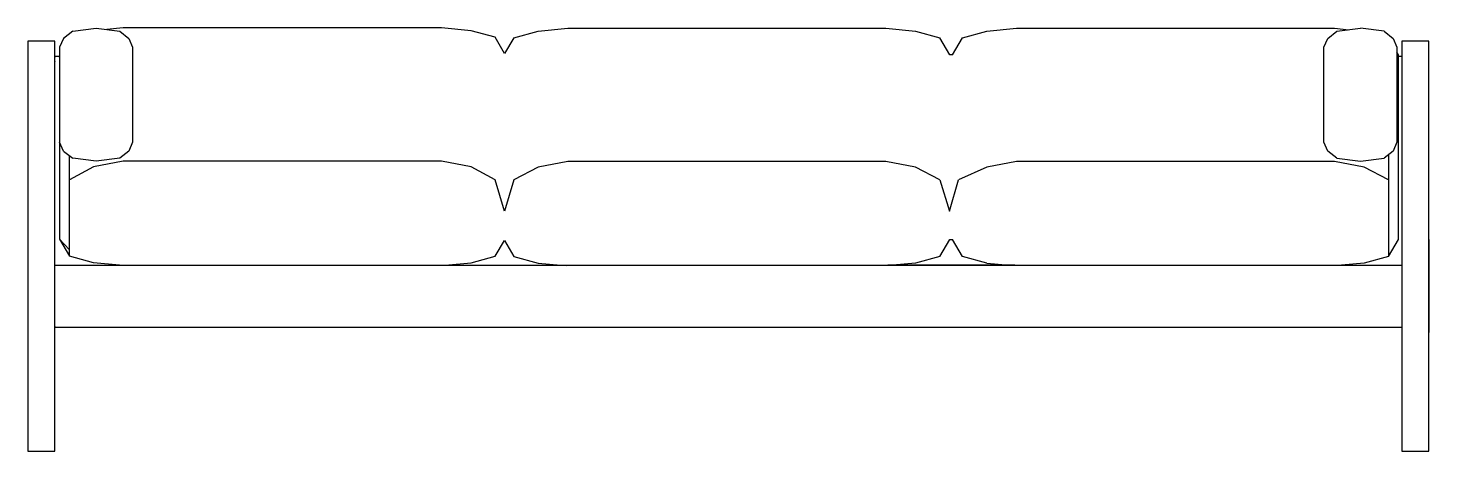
# Model space of a CAD drawing. Extents: x -1.15 to 1.15, y 0 to 0.7.
import ezdxf

# ---------------------------------------------------------------- set-up
doc = ezdxf.new("R2010")
doc.units = 0
doc.layers.get('0').update_dxf_attribs({"linetype": 'CONTINUOUS'})

msp = doc.modelspace()

# ---------------------------------------------------------------- linework, layer by layer
at = {"color": 7, "linetype": 'CONTINUOUS'}
for p, q in [((-1.0757, 0.6898), (-1.0909, 0.678)), ((-1.0757, 0.6898), (-1.0371, 0.6947)), ((-1.0371, 0.6947), (-0.9985, 0.6898)), ((-0.9929, 0.695), (-1.0198, 0.6924)), ((-0.9985, 0.6898), (-0.9838, 0.678)), ((-0.4705, 0.695), (-0.9929, 0.695)), ((-0.422, 0.6904), (-0.4705, 0.695)), ((-0.3826, 0.6797), (-0.422, 0.6904)), ((-0.3518, 0.6791), (-0.3119, 0.6898)), ((-0.3119, 0.6898), (-0.2633, 0.6947)), ((-0.2633, 0.6947), (0.2586, 0.6947)), ((0.2586, 0.6947), (0.3071, 0.6898)), ((0.3071, 0.6898), (0.347, 0.6791)), ((0.3843, 0.6791), (0.4242, 0.6898)), ((0.4242, 0.6898), (0.4727, 0.6947)), ((0.4727, 0.6947), (0.9946, 0.6947)), ((0.9834, 0.678), (0.9981, 0.6898)), ((0.9946, 0.6947), (1.018, 0.6921)), ((0.9981, 0.6898), (1.0371, 0.6947)), ((1.0757, 0.6898), (1.0371, 0.6947)), ((1.0757, 0.6898), (1.0904, 0.678)), ((-1.1047, 0.6731), (-1.149, 0.6731)), ((-1.149, 0.6731), (-1.149, 0)), ((-1.1047, 0.6722), (-1.1047, 0.6731)), ((-1.1047, 0), (-1.1047, 0.6731)), ((-1.0909, 0.678), (-1.0974, 0.6635)), ((-0.9838, 0.678), (-0.9773, 0.6635)), ((-0.3674, 0.6531), (-0.3826, 0.6797)), ((-0.3518, 0.6791), (-0.3674, 0.6531)), ((0.3635, 0.6511), (0.347, 0.6791)), ((0.3678, 0.6511), (0.3843, 0.6791)), ((0.9769, 0.6635), (0.9834, 0.678)), ((1.0904, 0.678), (1.0969, 0.6635)), ((1.149, 0.6731), (1.1047, 0.6731)), ((1.1047, 0.6731), (1.1047, 0)), ((1.149, 0.6722), (1.149, 0.6731)), ((1.149, 0), (1.149, 0.6731)), ((-1.1047, 0.6479), (-1.1047, 0.6482)), ((-1.0974, 0.6479), (-1.1047, 0.6479)), ((-1.1047, 0.6476), (-1.1047, 0.6473)), ((-1.0974, 0.6635), (-1.0974, 0.3482)), ((-1.0974, 0.6473), (-1.0974, 0.6479)), ((-0.9773, 0.6635), (-0.9773, 0.5072)), ((0.9769, 0.5072), (0.9769, 0.6635)), ((0.9769, 0.6508), (0.9769, 0.6514)), ((1.0969, 0.6635), (1.0969, 0.5072)), ((1.0995, 0.6511), (1.0969, 0.6554)), ((1.0969, 0.6508), (1.0969, 0.6511)), ((1.0995, 0.3477), (1.0995, 0.6511)), ((1.1047, 0.6482), (1.0995, 0.6482)), ((1.0995, 0.6473), (1.0995, 0.6479)), ((1.1047, 0.6479), (1.1047, 0.6482)), ((1.1047, 0.6476), (1.1047, 0.6473)), ((-1.1047, 0.6398), (-1.1047, 0.6395)), ((-1.0909, 0.4927), (-1.0974, 0.5072)), ((-0.9773, 0.5072), (-0.9838, 0.4927)), ((0.9834, 0.4927), (0.9769, 0.5072)), ((1.0969, 0.5072), (1.0904, 0.4927)), ((-1.0909, 0.4927), (-1.0757, 0.4809)), ((-1.0809, 0.3202), (-1.0809, 0.4849)), ((0.9981, 0.4809), (0.9834, 0.4927)), ((1.0904, 0.4927), (1.0757, 0.4809)), ((1.0831, 0.4867), (1.0831, 0.3196)), ((-1.0415, 0.467), (-1.0809, 0.4456)), ((-1.0371, 0.476), (-1.0757, 0.4809)), ((-0.9929, 0.476), (-1.0415, 0.467)), ((-0.9985, 0.4809), (-1.0371, 0.476)), ((-0.4705, 0.476), (-0.9929, 0.476)), ((-0.422, 0.467), (-0.4705, 0.476)), ((-0.3826, 0.4456), (-0.422, 0.467)), ((-0.3119, 0.4664), (-0.3518, 0.4453)), ((-0.2633, 0.4757), (-0.3119, 0.4664)), ((0.2586, 0.4757), (-0.2633, 0.4757)), ((0.3071, 0.4664), (0.2586, 0.4757)), ((0.347, 0.4453), (0.3071, 0.4664)), ((0.4727, 0.4757), (0.4242, 0.4664)), ((0.9946, 0.4757), (0.4727, 0.4757)), ((1.0432, 0.4664), (0.9946, 0.4757)), ((0.9981, 0.4809), (1.0371, 0.476)), ((1.0371, 0.476), (1.0757, 0.4809)), ((1.0831, 0.4453), (1.0432, 0.4664)), ((-0.3674, 0.3939), (-0.3826, 0.4456)), ((-0.3518, 0.4453), (-0.3674, 0.3939)), ((0.347, 0.4453), (0.3626, 0.3939)), ((0.3626, 0.3939), (0.3778, 0.4456)), ((-1.0809, 0.3306), (-1.0974, 0.3482)), ((-1.0974, 0.3482), (-1.0809, 0.3202)), ((-0.3826, 0.3202), (-0.3674, 0.3459)), ((-0.3674, 0.3459), (-0.3518, 0.3196)), ((0.347, 0.3196), (0.3635, 0.3477)), ((0.3843, 0.3196), (0.3678, 0.3477)), ((1.0831, 0.3196), (1.0995, 0.3477)), ((1.149, 0.3474), (1.1494, 0.1945)), ((-1.1047, 0.3049), (-1.1047, 0.3052)), ((-1.1047, 0.3052), (-0.2664, 0.3052)), ((1.1047, 0.3049), (-1.1047, 0.3049)), ((-1.0415, 0.3092), (-1.0809, 0.3202)), ((-0.999, 0.3052), (-1.0415, 0.3092)), ((-0.4645, 0.3052), (-0.422, 0.3092)), ((-0.422, 0.3092), (-0.3826, 0.3202)), ((-0.3518, 0.3196), (-0.3119, 0.3089)), ((-0.3119, 0.3089), (-0.275, 0.3052)), ((-0.2664, 0.3052), (-0.2655, 0.3049)), ((0.2616, 0.3052), (0.2607, 0.3049)), ((0.4697, 0.3052), (0.2616, 0.3052)), ((0.3071, 0.3089), (0.2698, 0.3052)), ((0.347, 0.3196), (0.3071, 0.3089)), ((0.4242, 0.3089), (0.3843, 0.3196)), ((0.4242, 0.3089), (0.461, 0.3052)), ((0.4701, 0.3049), (0.4697, 0.3052)), ((0.9972, 0.3049), (0.9977, 0.3052)), ((0.9977, 0.3052), (1.1047, 0.3052)), ((1.0432, 0.3089), (1.0059, 0.3052)), ((1.0831, 0.3196), (1.0432, 0.3089)), ((1.1047, 0.3052), (1.1047, 0.3049)), ((-1.1047, 0.2046), (-1.1047, 0.2034)), ((1.1047, 0.2032), (-1.1047, 0.2032)), ((1.1047, 0.2034), (1.1047, 0.2032)), ((1.1494, 0.1945), (1.149, 0.1945)), ((-1.149, 0), (-1.1047, 0))]:
    msp.add_line(p, q, dxfattribs=at)
for p, q in [((0.3678, 0.6511), (0.3635, 0.6511)), ((-0.9838, 0.4927), (-0.9985, 0.4809)), ((0.4242, 0.4664), (0.3778, 0.4456)), ((0.3635, 0.3477), (0.3678, 0.3477)), ((1.1047, 0), (1.149, 0))]:
    msp.add_line(p, q)

doc.saveas('drawing.dxf')
